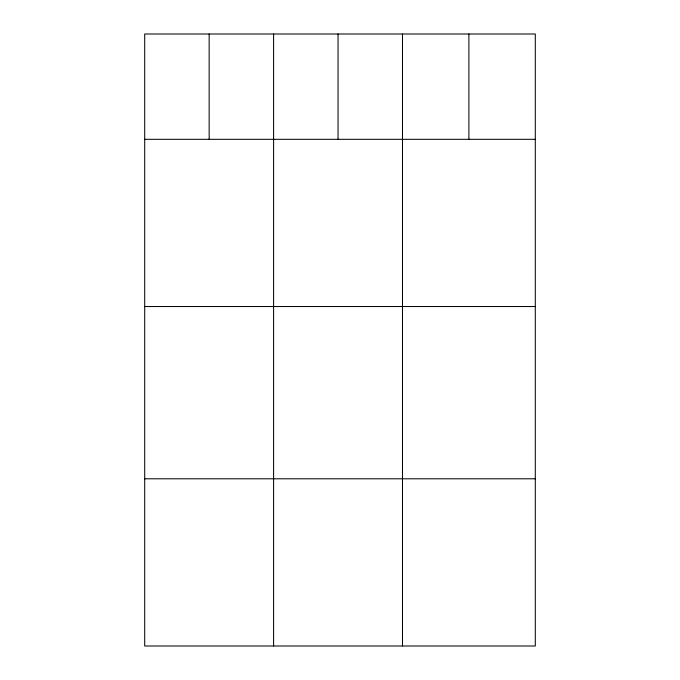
<?xml version="1.0" encoding="UTF-8"?>
<svg xmlns="http://www.w3.org/2000/svg" width="680" height="680" viewBox="0 0 680 680"><rect width="100%" height="100%" fill="white"/><g stroke="black" fill="none" stroke-linecap="round" stroke-linejoin="round"><path stroke-width="1.02" d="M535.296 139.315L535.296 646L144.704 646L144.704 34L535.296 34L535.296 139.315L144.704 139.315M144.704 306.527L535.296 306.527M144.704 478.796L535.296 478.796M468.894 34L468.894 139.315M402.492 34L402.492 646M338.045 34L338.045 139.315M273.598 34L273.598 646M209.151 34L209.151 139.315"/></g></svg>
